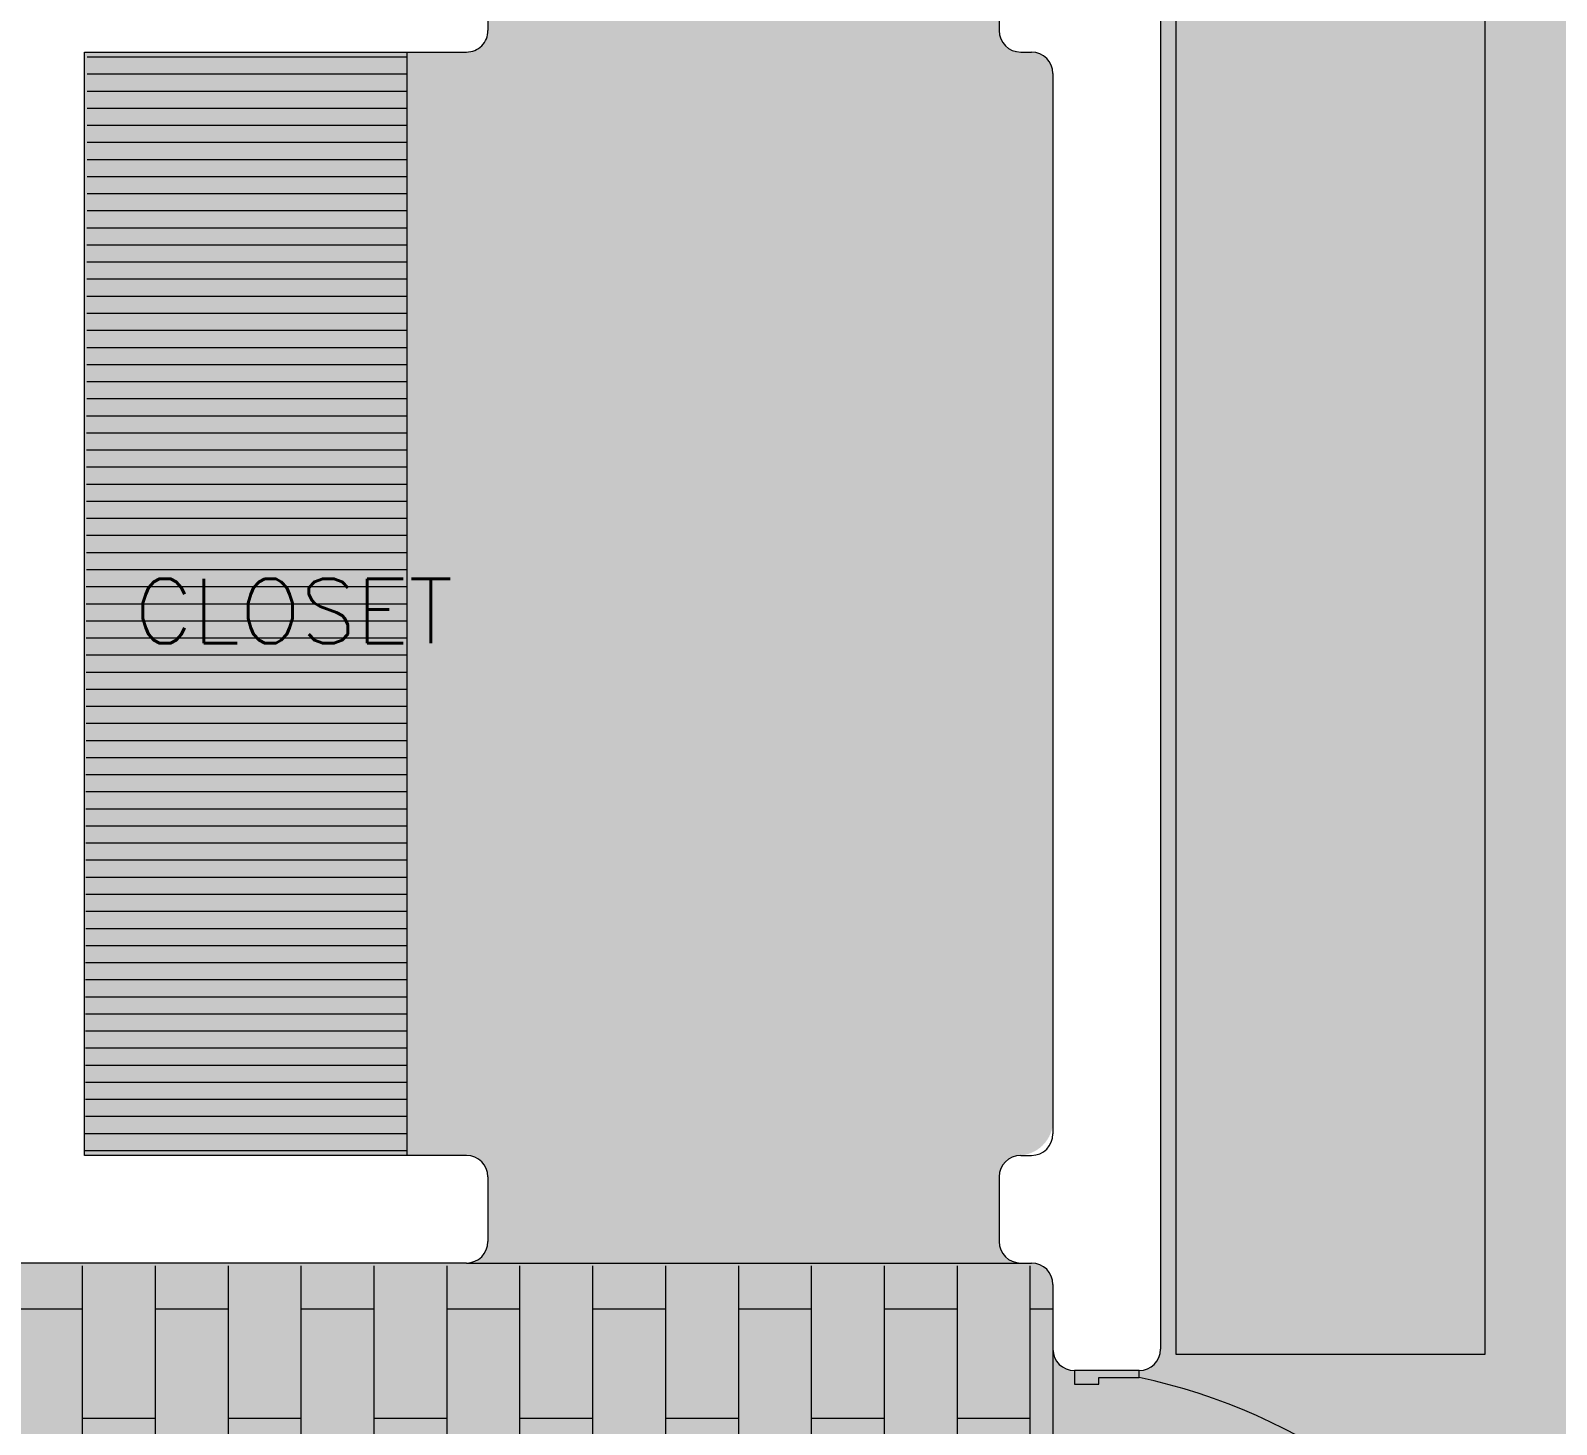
# Model space of a CAD drawing. Header units: metres. Extents: x 113 to 2416, y -346 to 476.
# Drawn here: x 140.867 to 143.703, y -149.408 to -146.818 of the extents above; entities that cross this region are included whole.
import ezdxf

# ---------------------------------------------------------------- set-up
doc = ezdxf.new("R2010")
doc.units = ezdxf.units.M
doc.linetypes.add('0', pattern=[0])
doc.layers.get('0').update_dxf_attribs({"color": 250, "linetype": '0', "lineweight": 20})
for name, color, linetype, lineweight in [('A-DOOR', 35, 'Continuous', 5), ('A-WALL', 250, 'Continuous', 20), ('baños', 140, 'Continuous', 0), ('closets', 253, 'Continuous', 0), ('MOBILIARIOS', 252, 'Continuous', 0), ('piso', 253, 'Continuous', 0), ('SE-3', 253, 'Continuous', 5), ('textos', 7, 'Continuous', 0)]:
    doc.layers.add(name, color=color, linetype=linetype, lineweight=lineweight)
doc.layers.add('hatch piso', color=253, linetype='Continuous', lineweight=0, transparency=0.7)
doc.styles.get("Standard").update_dxf_attribs({"font": 'arial.ttf', "height": 0.1875})

# ---------------------------------------------------------------- blocks, each defined once
blk = doc.blocks.new('puerta 1.00')
at = {"layer": 'A-DOOR'}
for p, q in [((-0.1499909777825792, -0.01249999999998863), (-0.9369131065861893, -0.3949003899592327)), ((-0.1376018300305759, -0.03799499105906534), (-0.1499909777825792, -0.01249999999998863)), ((-0.1376018300305759, -0.03799499105906534), (-0.9245239588341292, -0.4203953810183521)), ((-0.8945933787151716, -0.3743353558235185), (-0.8995626804436938, -0.3641092849366885)), ((-0.8776654875668441, -0.3661093421694943), (-0.8826347892953663, -0.3558832712826359)), ((-0.9369131065861893, -0.3949003899592185), (-0.9245239588341292, -0.4203953810182952)), ((-0.8652763398148409, -0.391604333228571), (-0.8603070380863755, -0.4018304041154153)), ((-0.8822042309632252, -0.3998303468828937), (-0.8772349292346462, -0.4100564177697379))]:
    blk.add_line(p, q, dxfattribs=at)
for points in [[(-0.08000000000000003, 0), (-0.07999999999977266, -0.02502577938815875), (-0.1250000000001364, -0.02502577938815875), (-0.1250000000001364, -0.01249999999998863), (-0.2000000000002728, -0.01249999999998863), (-0.2000000000002728, 0), (-0.08000000000000003, 0)], [(-0.08000000000000003, -0.949999999999676), (-0.07999999999977266, -0.9249742206115172), (-0.1250000000001364, -0.9249742206115172), (-0.1250000000001364, -0.9374999999996874), (-0.2000000000002728, -0.9374999999996874), (-0.2000000000002728, -0.949999999999676), (-0.08000000000000003, -0.949999999999676)]]:
    blk.add_lwpolyline(points, dxfattribs=at)
blk.add_arc((0.0366406024470507, 0.1601847667154885), 1.12290276596214, 211.1335814021241, 257.8342745107439, dxfattribs=at)
for points in [[(-0.8982293876285894, -0.3641570476290497), (-0.9032723932726299, -0.3641552480922314), (-0.9120053357341931, -0.3591091255589873), (-0.9170452244890726, -0.3503725840241714), (-0.9170416254155498, -0.3402865727359341), (-0.9119955028824052, -0.3315536302744846), (-0.9032589613473192, -0.3265137415195056), (-0.8931729500592382, -0.3265173405931563), (-0.8844400075977319, -0.3315634631261162), (-0.8794001188427956, -0.3403000046612163), (-0.8794037179163752, -0.3503860159494536), (-0.8844498404495198, -0.3591189584108889), (-0.8931863819846058, -0.3641588471658821), (-0.8982293876285894, -0.3641570476290497)], [(-0.8616537628267338, -0.4394241479959078), (-0.8666967684707743, -0.4394223484592317), (-0.8754297109322806, -0.4343762259259734), (-0.8804695996872169, -0.4256396843908874), (-0.8804660006136942, -0.4155536731029486), (-0.8754198780805496, -0.4068207306414706), (-0.8666833365455204, -0.4017808418864917), (-0.8565973252574395, -0.4017844409598581), (-0.8478643827958763, -0.4068305634931022), (-0.8428244940409968, -0.4155671050282024), (-0.8428280931145196, -0.4256531163161554), (-0.8478742156476073, -0.4343860587779034), (-0.8566107571826933, -0.4394259475325839), (-0.8616537628267338, -0.4394241479959078)]]:
    blk.add_open_spline(points, degree=2, dxfattribs=at)
blk = doc.blocks.new('PL BASE 1N NASAS 09')
at = {"layer": 'closets', "transparency": 33554687}
h = blk.add_hatch(dxfattribs=at)
h.set_pattern_fill('LINE', color=256, scale=0.01, angle=180)
h.set_pattern_definition([(180, (-436.9754631378418, -2859.174240221053), (-3.888253587292846e-18, -0.03175), [])])
h.paths.add_polyline_path([(-100.8257196080877, -37.49971880325221), (-100.8294827593674, -39.54971880325272), (-100.2310827593679, -39.54971880325255), (-100.2310827593677, -37.49971880325295)])
at = {"layer": 'A-WALL'}
for p, q in [((-98.83107123374128, -35.48971880325276), (-98.83107123374128, -39.90971880325301)), ((-100.0810712337409, -37.38971880325266), (-100.0810712337409, -37.4597188032527)), ((-99.13107123374101, -37.38971880325264), (-99.13107123374101, -37.45971880325273)), ((-100.8310489284462, -37.49971880325273), (-100.1210712337409, -37.49971880325273)), ((-100.8310489284457, -39.54971880325277), (-100.831048928446, -37.49971880325273)), ((-99.10107123374101, -37.49971880325273), (-99.10107123374098, -37.49971880325273)), ((-99.091071233741, -37.49971880325273), (-99.071071233741, -37.49971880325273)), ((-99.03107123374099, -37.53971880325273), (-99.03107123374099, -39.50971880325353)), ((-100.1210712337409, -39.54971880325277), (-100.8310489284457, -39.54971880325272)), ((-99.09107123374127, -39.54971880325371), (-99.07107123374062, -39.54971880325353)), ((-100.0810712337409, -39.58971880325277), (-100.0810712337409, -39.70971880325271)), ((-99.13107123374091, -39.58971880325367), (-99.13107123374101, -39.7097188032518)), ((-100.1210712337409, -39.7497188032527), (-103.9410489284456, -39.74971880325282)), ((-99.09107123374184, -39.74971880325183), (-99.07107123374027, -39.74971880325225)), ((-99.0310712337411, -39.78971880325225), (-99.0310712337411, -39.90971880325301)), ((-98.87107123374129, -39.94971880325301), (-98.9910712337411, -39.94971880325301))]:
    blk.add_line(p, q, dxfattribs=at)
for centre, start, end in [((-100.1210712337409, -37.45971880325273), 270, 4.071109992273302e-11), ((-99.091071233741, -37.45971880325273), 180, 270), ((-99.071071233741, -37.53971880325273), 0, 90), ((-99.071071233741, -39.50971880325353), 270.0000000005309, 0), ((-100.1210712337409, -39.58971880325277), 0, 89.99999999999582), ((-99.0910712337409, -39.58971880325371), 90.00000000052923, 179.9999999999476), ((-100.1210712337409, -39.70971880325271), 270.0000000000017, 0), ((-99.091071233741, -39.70971880325183), 179.9999999999525, 269.999999998799), ((-99.07107123374111, -39.78971880325225), 0, 89.99999999879614), ((-98.9910712337411, -39.90971880325301), 180, 270), ((-98.87107123374129, -39.90971880325301), 270, 0)]:
    blk.add_arc(centre, 0.04, start, end, dxfattribs=at)
at = {"layer": 'closets', "transparency": 33554687}
blk.add_line((-100.2310827593676, -39.54971880325277), (-100.231082759368, -37.49971880325273), dxfattribs=at)
at = {"layer": 'piso'}
for p, q in [((-100.1210712337409, -39.7497188032527), (-99.091071233741, -39.74971880325183)), ((-99.0310712337411, -39.90971880325301), (-99.03107123374127, -40.93971880325297))]:
    blk.add_line(p, q, dxfattribs=at)
at = {"layer": 'A-DOOR', "rotation": 180}
blk.add_blockref('puerta 1.00', (-99.07107123374143, -40.899718803253), dxfattribs=at)
at = {"layer": 'textos', "insert": (-98.73964536563915, -38.59820111167011), "char_height": 0.15, "width": 3.404876511770499, "attachment_point": 9}
blk.add_mtext('\\pxqc;{\\Fromans|c0;\\H0.8x;CLOSET\\H1.25x; }', dxfattribs=at)
blk = doc.blocks.new('PL MUEBLES 1N NASAS 09')
at = {"layer": 'hatch piso'}
h = blk.add_hatch(dxfattribs=at)
h.set_pattern_fill('AR-BRSTD', color=256, scale=0.002, angle=-90.00000000000001)
h.set_pattern_definition([(270, (-8.745879547549919, 232.0100725299206), (0.1354836, -2.178742458197296e-17), []), (0, (-8.745879547549919, 232.0100725299206), (0.1354836, 0.2032), [0.1354836, -0.1354836])])
edge = h.paths.add_edge_path()
edge.add_line((62.33047333544064, 47.14807486002906), (63.23047333544037, 47.14807486002911))
edge.add_line((63.23047333544037, 47.14807486002911), (63.23047333544059, 48.44807486002907))
edge.add_line((63.23047333544059, 48.44807486002907), (56.53309564073618, 48.44807486002884))
edge.add_line((56.53309564073618, 48.44807486002884), (56.53309564073629, 48.27307486002911))
edge.add_line((56.53309564073629, 48.27307486002911), (56.38309564073631, 48.27307486002911))
edge.add_line((56.38309564073631, 48.27307486002911), (56.38309564073633, 48.45357486002917))
edge.add_line((56.38309564073633, 48.45357486002917), (54.58787718628311, 48.45357486002946))
edge.add_line((54.58787718628311, 48.45357486002946), (54.58787718628315, 46.94807486002907))
edge.add_line((54.58787718628315, 46.94807486002907), (55.82569395206997, 46.94807486002912))
edge.add_arc((55.87547333544112, 46.99728881121364), 0.07000000000002685, 180.0000000000116, 224.6727403341577, ccw=False)
edge.add_line((55.80547333544109, 46.99728881121362), (55.80547333544109, 47.10728881121358))
edge.add_arc((55.8754733354411, 47.10728881121359), 0.07000000000000739, 90.00000000001171, 180.0000000000116, ccw=False)
edge.add_line((55.87547333544109, 47.1772888112136), (55.9854733354411, 47.1772888112136))
edge.add_arc((55.98547333544109, 47.10728881121359), 0.07000000000000739, -1.1709744285326451e-11, 89.9999999999884, ccw=False)
edge.add_line((56.05547333544109, 47.10728881121358), (56.05547333544109, 46.99728881121362))
edge.add_arc((55.98547333544108, 46.9972888112136), 0.0700000000000145, -44.67274033409598, 1.750777300912887e-11, ccw=False)
edge.add_line((56.03525271881227, 46.94807486002915), (59.0256939700979, 46.94807486002929))
edge.add_arc((59.07547333674199, 46.99728882813308), 0.07000000000004498, 179.9999999999884, 224.6727598081308, ccw=False)
edge.add_line((59.00547333674194, 46.99728882813309), (59.00547333674194, 47.10728882813305))
edge.add_arc((59.07547333674194, 47.10728882813305), 0.06999999999999318, 90, 180, ccw=False)
edge.add_line((59.07547333674194, 47.17728882813304), (59.18547333674195, 47.17728882813304))
edge.add_arc((59.18547333674195, 47.10728882813305), 0.06999999999999318, 0, 90, ccw=False)
edge.add_line((59.25547333674194, 47.10728882813305), (59.25547333674194, 46.99728882813309))
edge.add_arc((59.18547333674189, 46.99728882813309), 0.07000000000005002, -90, 0, ccw=False)
edge.add_line((59.18547333674189, 46.92728882813304), (59.07547333674199, 46.92728882813304))
edge.add_arc((59.07547333674199, 46.99728882813307), 0.0700000000000287, 229.9947977251994, 270, ccw=False)
edge.add_line((59.03047333544123, 46.94366980275089), (59.03047333544112, 44.97199442516524))
edge.add_arc((59.07547333674192, 44.91837539978317), 0.0699999999999629, 89.9999999999884, 130.0052022748909, ccw=False)
edge.add_line((59.07547333674194, 44.98837539978314), (59.18547333674195, 44.98837539978314))
edge.add_arc((59.18547333674195, 44.91837539978314), 0.06999999999999318, 0, 90, ccw=False)
edge.add_line((59.25547333674194, 44.91837539978314), (59.25547333674194, 44.80837539978319))
edge.add_arc((59.18547333674189, 44.80837539978319), 0.07000000000005002, -90, 0, ccw=False)
edge.add_line((59.18547333674189, 44.73837539978314), (59.07547333674199, 44.73837539978314))
edge.add_arc((59.07547333674198, 44.80837539978323), 0.07000000000009265, 229.9947977250752, 270.0000000000116, ccw=False)
edge.add_line((59.03047333544106, 44.7547563744011), (59.03047333544089, 41.1719944251663))
edge.add_arc((59.07547333674065, 41.11837539978324), 0.07000000000005885, 90.00000000001751, 130.0052022737088, ccw=False)
edge.add_line((59.07547333674063, 41.1883753997833), (59.18547333674053, 41.1883753997833))
edge.add_arc((59.18547333674053, 41.11837539978325), 0.07000000000005002, 0, 90, ccw=False)
edge.add_line((59.25547333674058, 41.11837539978325), (59.25547333674058, 41.00837539978329))
edge.add_arc((59.18547333674059, 41.00837539978329), 0.06999999999999318, -90, 0, ccw=False)
edge.add_line((59.18547333674059, 40.9383753997833), (59.07547333674057, 40.9383753997833))
edge.add_arc((59.07547333674057, 41.00837539978329), 0.06999999999999318, 180, 270, ccw=False)
edge.add_line((59.00547333674058, 41.00837539978329), (59.00547333674058, 41.11837539978325))
edge.add_arc((59.07547333674064, 41.11837539978322), 0.07000000000005713, 149.8480530798668, 179.9999999999767, ccw=False)
edge.add_line((59.01494459063377, 41.15353604390046), (56.03909236191515, 41.15353604390057))
edge.add_arc((55.98547333544103, 41.10853604390083), 0.07000000000006618, 2.9103830456733704e-11, 40.005200884535725, ccw=False)
edge.add_line((56.05547333544109, 41.10853604390087), (56.05547333544109, 40.99853604390091))
edge.add_arc((55.9854733354411, 40.99853604390091), 0.06999999999999318, -90, 0, ccw=False)
edge.add_line((55.9854733354411, 40.92853604390092), (55.87547333544109, 40.92853604390092))
edge.add_arc((55.87547333544109, 40.99853604390091), 0.06999999999999318, 180, 270, ccw=False)
edge.add_line((55.80547333544109, 40.99853604390091), (55.80547333544109, 41.10853604390087))
edge.add_arc((55.87547333544116, 41.10853604390083), 0.07000000000006423, 139.9947991154644, 179.9999999999709, ccw=False)
edge.add_line((55.82185430896703, 41.15353604390057), (50.43629332391805, 41.15353604390077))
edge.add_arc((50.38267429744407, 41.10853604390091), 0.07000000000003498, -3.490185918053612e-11, 40.005200884686076, ccw=False)
edge.add_line((50.4526742974441, 41.10853604390087), (50.4526742974441, 40.99853604390091))
edge.add_arc((50.38267429744411, 40.99853604390091), 0.06999999999999318, -90, 0, ccw=False)
edge.add_line((50.38267429744411, 40.92853604390092), (50.2726742974441, 40.92853604390092))
edge.add_arc((50.2726742974441, 40.99853604390091), 0.06999999999999318, 180, 270, ccw=False)
edge.add_line((50.2026742974441, 40.99853604390091), (50.2026742974441, 41.10853604390087))
edge.add_arc((50.27267429744415, 41.10853604390086), 0.07000000000005002, 139.9947991152424, 179.9999999999942, ccw=False)
edge.add_line((50.21905527097022, 41.1535360439008), (46.43047333544075, 41.15353604390094))
edge.add_line((46.43047333544075, 41.15353604390094), (46.43047333544064, 40.95353604390095))
edge.add_line((46.43047333544064, 40.95353604390095), (44.33047333544016, 40.95353604390101))
edge.add_line((44.33047333544016, 40.95353604390101), (44.33047333544033, 39.35357486002907))
edge.add_line((44.33047333544033, 39.35357486002907), (47.83047333544033, 39.35357486002907))
edge.add_line((47.83047333544033, 39.35357486002907), (47.83047333544062, 38.95357486002915))
edge.add_line((47.83047333544062, 38.95357486002915), (62.33047333543995, 38.95357486002904))
edge.add_line((62.33047333543995, 38.95357486002904), (62.33047333544064, 47.14807486002906))
at = {"layer": 'MOBILIARIOS'}
blk.add_lwpolyline([(64.03342114036076, 48.28426872272546), (64.03342114036076, 51.28578605757563), (63.45870751432011, 51.28578605757563), (63.45870751432011, 48.28426872272546)], close=True, dxfattribs=at)
at = {"layer": 'baños'}
blk.add_blockref('PL BASE 1N NASAS 09', (162.2615445691817, 88.20329366328178), dxfattribs=at)

msp = doc.modelspace()

# ---------------------------------------------------------------- hatches: boundary and pattern name
at = {"layer": 'SE-3', "true_color": 0xffc78f, "transparency": 33554483}
h = msp.add_hatch(color=31, dxfattribs=at)
h.dxf.hatch_style = 1
edge = h.paths.add_edge_path()
edge.add_arc((141.6770649727962, -146.7480515881144), 0.04000000000038995, 4.484606009819174, 89.99999999947079, ccw=False)
edge.add_line((141.716942507909, -146.7449239383014), (141.7170649727965, -146.8180515881141))
edge.add_arc((141.6770649727966, -146.8180515881142), 0.03999999999996362, -90.00000000004081, 4.0813574742060155e-11, ccw=False)
edge.add_line((141.6770649727966, -146.8580515881142), (142.7055685990028, -146.8580235891332))
edge.add_arc((142.7070649727962, -146.8180515881144), 0.03999999999977599, 179.9999999996743, 267.85610217854503, ccw=False)
edge.add_line((142.6670649727964, -146.8180515881141), (142.6670649727964, -146.7480515881141))
edge.add_arc((142.7070649727964, -146.7480515881141), 0.04000000000002046, 90.0000000016692, 179.9999999999593, ccw=False)
edge.add_line((142.7070649727953, -146.7080515881141), (142.7270649727964, -146.7080515881141))
edge.add_arc((142.7270649727963, -146.6680515881141), 0.03999999999999204, 270.0000000000407, 360.0000000000407)
edge.add_line((142.7670649727963, -146.6680515881141), (142.7670649287172, -144.8479922051038))
edge.add_arc((142.7270649727965, -144.8480515881141), 0.04000000000000435, 0.08505992798516075, 90)
edge.add_line((142.7270649727965, -144.8080515881141), (142.6970649727963, -144.8080515881141))
edge.add_arc((142.6973444494415, -144.7774548938469), 0.03059797063990084, 171.7259264450495, 269.47666284513264, ccw=False)
edge.add_line((142.6670649727964, -144.7730515881142), (142.6670649727964, -144.6480515881141))
edge.add_arc((142.7070649727964, -144.6480515881141), 0.03999999999999204, 94.45464416632188, 180, ccw=False)
edge.add_line((142.703958176682, -144.6081724229034), (141.6770649727952, -144.6080515880597))
edge.add_arc((141.6770649727951, -144.6480515880597), 0.04000000000007731, 1.6291323845507577e-10, 89.9999999999186, ccw=False)
edge.add_line((141.7170649727952, -144.6480515880596), (141.7170649727967, -144.7680515881141))
edge.add_arc((141.6770649727941, -144.7680515881116), 0.04000000000255, 270.00000000162845, 359.999999996336, ccw=False)
edge.add_line((141.6770649727953, -144.8080515881141), (141.0370872780915, -144.8080515881142))
edge.add_arc((141.0370872780915, -144.8780515881141), 0.06999999999999318, 90, 180)
edge.add_line((140.9670872780915, -144.8780515881141), (140.9670872780915, -145.3280515881141))
edge.add_line((140.9670872780915, -145.3280515881141), (140.9670872780915, -146.6380515881144))
edge.add_arc((141.0370872780915, -146.6380515881144), 0.06999999999999318, 180, 270)
edge.add_line((141.0370872780915, -146.7080515881144), (141.6770649727965, -146.708051588114))
h = msp.add_hatch(color=31, dxfattribs=at)
h.dxf.hatch_style = 1
edge = h.paths.add_edge_path()
edge.add_arc((148.1770649727983, -144.8480515881108), 0.03999999999632564, 359.999999994789, 450.0000000025648)
edge.add_line((148.1770649727965, -144.8080515881145), (147.2320649727965, -144.8080515881144))
edge.add_arc((147.232064972797, -144.7680515881138), 0.04000000000053205, 180.0000000003257, 269.9999999992672, ccw=False)
edge.add_line((147.1920649727965, -144.7680515881141), (147.1920649727965, -144.6480515881141))
edge.add_arc((147.2320649727965, -144.6480515881142), 0.04000000000002046, 90, 179.9999999999186, ccw=False)
edge.add_line((147.2320649727965, -144.6080515881141), (143.9526611240941, -144.6080560308155))
edge.add_arc((143.9512829835188, -144.6495888055005), 0.04155563312573855, -11.015284104136413, 88.09950868545718, ccw=False)
edge.add_line((143.992073005995, -144.6575288754542), (143.9920530804223, -144.7690269078125))
edge.add_arc((143.9520649727965, -144.7680515881142), 0.04000000000003963, 270.0000000000407, 358.6028189726083, ccw=False)
edge.add_line((143.9520649727966, -144.8080515881143), (143.0070649727961, -144.8080515881142))
edge.add_arc((143.0070649727961, -144.8480515881142), 0.03999999999999204, 89.99999999995929, 180)
edge.add_line((142.9670649727962, -144.8480515881142), (142.9670649727962, -149.2680515881144))
edge.add_arc((142.9270649727961, -149.2680515881144), 0.04000000000002046, 274.15964229370377, 359.9999999999593, ccw=False)
edge.add_line((142.9299664006273, -149.3079462207928), (142.8050126771826, -149.3079989044538))
edge.add_arc((142.8070649727958, -149.2680515881149), 0.03999999999949056, 179.9999999993079, 267.0590117792732, ccw=False)
edge.add_line((142.7670649727963, -149.2680515881144), (142.7670649727962, -150.2580515881144))
edge.add_line((142.7670649727962, -150.2580515881144), (142.9289280145935, -150.2580949982292))
edge.add_arc((142.9270649727961, -150.2980515881144), 0.04000000000000582, 4.0813574742060155e-11, 87.3304234069904, ccw=False)
edge.add_line((142.9670649727961, -150.2980515881144), (142.9670649727961, -150.3680515881142))
edge.add_arc((143.0070649727961, -150.3680515881142), 0.03999999999999204, 179.9999999999593, 270.0000000000407)
edge.add_line((143.0070649727961, -150.4080515881142), (143.1021138506594, -150.4080515881141))
edge.add_arc((143.1021138506599, -150.448051588114), 0.03999999999996362, -4.069988790433854e-11, 90.00000000069213, ccw=False)
edge.add_line((143.1421138506599, -150.4480515881141), (143.1421138506599, -150.6180515881142))
edge.add_arc((143.1021138506599, -150.6180515881141), 0.04000000000002046, 270, 359.9999999999186, ccw=False)
edge.add_line((143.1021138506599, -150.6580515881141), (147.1816376885989, -150.6580497026213))
edge.add_arc((147.1820260646941, -150.618051588116), 0.03999999999962469, 179.9999999994708, 269.4436834809396, ccw=False)
edge.add_line((147.1420260646944, -150.6180515881156), (147.1420260646944, -150.4480515880675))
edge.add_arc((147.1820260646945, -150.4480515880676), 0.04000000000002046, 90.00000000085493, 179.9999999999186, ccw=False)
edge.add_line((147.1820260646939, -150.4080515880675), (148.177064972796, -150.4080515880676))
edge.add_arc((148.1770649727959, -150.3680515880675), 0.04000000000002046, 270.0000000000814, 359.9999999999186)
edge.add_line((148.217064972796, -150.3680515880676), (148.2170649727963, -149.448051588115))
edge.add_arc((148.2570649727963, -149.4480515881149), 0.03999999999999204, 90.64327949438461, 180.0000000000407, ccw=False)
edge.add_line((148.2566158884237, -149.4080541091541), (148.3770649727961, -149.4080515881136))
edge.add_arc((148.3770649727939, -149.4480515881159), 0.04000000000226578, 1.3434942047751974e-09, 89.9999999967431, ccw=False)
edge.add_line((148.4170649727961, -149.4480515881149), (148.4170649727964, -145.7680515881137))
edge.add_arc((148.3770649727963, -145.7680515881137), 0.04000000000002046, 270, 359.9999999999593, ccw=False)
edge.add_line((148.3770649727963, -145.8080515881137), (148.2561956129802, -145.8080421396666))
edge.add_arc((148.2570649727976, -145.7680515881114), 0.04000000000229972, 180.0000000032569, 268.75463573184516, ccw=False)
edge.add_line((148.2170649727953, -145.7680515881137), (148.2170649727946, -144.8480515881144))
h = msp.add_hatch(color=31, dxfattribs=at)
h.dxf.hatch_style = 1
edge = h.paths.add_edge_path()
edge.add_arc((141.6770649727965, -148.9480515881143), 0.04000000000004889, 8.139977580867708e-11, 90, ccw=False)
edge.add_line((141.7170649727965, -148.9480515881142), (141.7170649727965, -149.0680515881141))
edge.add_arc((141.6770649727964, -149.0680515881141), 0.04000000000007731, 270.0000000000407, 359.99999999987784, ccw=False)
edge.add_line((141.6770649727964, -149.1080515881141), (142.7070649727956, -149.1080515881133))
edge.add_arc((142.7070649727964, -149.0680515881132), 0.04000000000002046, 180.0000000000407, 269.99999999877866, ccw=False)
edge.add_line((142.6670649727964, -149.0680515881133), (142.6670649727965, -148.9480515881151))
edge.add_arc((142.7073655283132, -148.9481683739758), 0.04030072473156171, 97.34228419711383, 179.8339646164646, ccw=False)
edge.add_arc((142.7022152330976, -148.8431071502861), 0.06509094882093791, 270.000000000025, 360.0000000000251)
edge.add_line((142.7673061819186, -148.843107150286), (142.7670649727964, -146.8980515881142))
edge.add_arc((142.7253991757863, -146.8988838343768), 0.04167410796085638, 1.144292482693979, 101.5360910091399)
edge.add_line((142.7170649727964, -146.8580515881142), (140.9670872780912, -146.8580515881144))
edge.add_line((140.9670872780912, -146.8580515881144), (140.9670872780913, -147.5280515881143))
edge.add_line((140.9670872780913, -147.5280515881143), (140.9670872780918, -148.9080515881144))
edge.add_line((140.9670872780918, -148.9080515881144), (141.6770649727965, -148.9080515881142))
h = msp.add_hatch(color=31, dxfattribs=at)
h.dxf.hatch_style = 1
edge = h.paths.add_edge_path()
edge.add_line((138.7670649740977, -150.4530876958267), (138.7670649740977, -150.5630876958266))
edge.add_arc((138.6970649740977, -150.5630876958267), 0.07000000000005002, -90.00000000002319, 2.319211489520967e-11, ccw=False)
edge.add_line((138.6970649740976, -150.6330876958267), (138.567064972797, -150.6301697347639))
edge.add_line((138.567064972797, -150.6301697347639), (138.5670649727969, -152.5859214323599))
edge.add_line((138.5670649727969, -152.5859214323599), (138.6970649740976, -152.5830034712971))
edge.add_arc((138.6897487256047, -152.6603197197901), 0.07766163643035366, 5.405663785709692, 84.59433621435488, ccw=False)
edge.add_line((138.7670649740977, -152.653003471297), (138.7670649740977, -152.763003471297))
edge.add_arc((138.6901307547507, -152.75606925195), 0.0772460840722058, 275.1502551374534, 354.84974486252366, ccw=False)
edge.add_line((138.6970649740976, -152.8330034712971), (138.5898052284228, -152.8330034712971))
edge.add_arc((138.5821873157356, -152.8023027259562), 0.03163176185726354, 241.4402714144968, 283.93559901357173, ccw=False)
edge.add_line((138.5670649727968, -152.8300855102342), (138.5670649727966, -156.3860083653048))
edge.add_line((138.5670649727966, -156.3860083653048), (138.6970649740963, -156.3830904042423))
edge.add_arc((138.6900994282356, -156.4600559501031), 0.07728010144141455, 5.171302059573293, 84.82869794051447, ccw=False)
edge.add_line((138.7670649740963, -156.4530904042423), (138.7670649740963, -156.5630904042423))
edge.add_arc((138.6970649740963, -156.5630904042423), 0.06999999999999318, 269.9999999999535, 359.9999999999535, ccw=False)
edge.add_line((138.6970649740963, -156.6330904042423), (138.5870649740963, -156.6330904042423))
edge.add_arc((138.5976229570193, -156.5525324213193), 0.08124690527041953, 187.4666657375544, 262.5333342625475, ccw=False)
edge.add_line((138.5170649740963, -156.5630904042424), (138.5170649740963, -156.4530904042423))
edge.add_arc((138.5870649740963, -156.4530904042423), 0.06999999999993634, 140.4428934203772, 180.0000000000233, ccw=False)
edge.add_line((138.5330956585257, -156.4085111155889), (135.5756839992709, -156.4080904042422))
edge.add_arc((135.5220649727939, -156.4530904042429), 0.07000000000288555, 4.653202267945744e-10, 40.00520088368472, ccw=False)
edge.add_line((135.5920649727968, -156.4530904042423), (135.5920649727968, -156.5630904042424))
edge.add_arc((135.5220649727968, -156.5630904042423), 0.06999999999999318, 269.99999999997675, 359.9999999999535, ccw=False)
edge.add_line((135.5220649727968, -156.6330904042423), (135.4120649727969, -156.6330904042423))
edge.add_arc((135.4120649727969, -156.5630904042422), 0.07000000000005002, 180.0000000001163, 269.9999999999535, ccw=False)
edge.add_line((135.3420649727968, -156.5630904042424), (135.3420649727968, -156.4530904042423))
edge.add_arc((135.4120649727972, -156.4530904042424), 0.07000000000033424, 139.9947991150779, 179.9999999999302, ccw=False)
edge.add_line((135.3584459463231, -156.4080904042422), (129.9728849612737, -156.408090404242))
edge.add_arc((129.9192659347976, -156.4530904042427), 0.07000000000219589, 2.559090717113577e-10, 40.005200884097576, ccw=False)
edge.add_line((129.9892659347998, -156.4530904042423), (129.9892659347998, -156.5630904042423))
edge.add_arc((129.9192659347998, -156.5630904042422), 0.07000000000005002, 270.00000000002325, 359.99999999993025, ccw=False)
edge.add_line((129.9192659347998, -156.6330904042423), (129.8092659347999, -156.6330904042423))
edge.add_arc((129.8092659347999, -156.5630904042422), 0.0700000000000216, 180.000000000093, 269.99999999997675, ccw=False)
edge.add_line((129.7392659347998, -156.5630904042424), (129.7392659347998, -156.4530904042423))
edge.add_arc((129.8092659348002, -156.4530904042424), 0.07000000000033424, 139.9947991148306, 179.9999999999302, ccw=False)
edge.add_line((129.7556469083264, -156.4080904042419), (125.9670649727965, -156.4080904042418))
edge.add_line((125.9670649727965, -156.4080904042418), (125.9670649727964, -156.5680904042423))
edge.add_arc((125.9270649727964, -156.5680904042423), 0.03999999999999204, -90.0000000001425, 0, ccw=False)
edge.add_line((125.9270649727963, -156.6080904042423), (125.8970649727964, -156.6080904042423))
edge.add_line((125.8970649727964, -156.6080904042423), (123.9170649727959, -156.6080904042422))
edge.add_arc((123.9170649727959, -156.6580904042422), 0.04999999999998295, 90, 180)
edge.add_line((123.8670649727959, -156.6580904042422), (123.8670649727959, -158.1580515881141))
edge.add_arc((123.9170649727958, -158.1580515881143), 0.04999999999984084, 179.9999999998046, 270.0000000000651)
edge.add_line((123.9170649727958, -158.2080515881141), (127.2970649727964, -158.2080515881141))
edge.add_arc((127.2970649727964, -158.2780515881141), 0.06999999999996476, -4.661160346586257e-11, 90.00000000002319, ccw=False)
edge.add_line((127.3670649727964, -158.2780515881141), (127.3670649727964, -158.6080515881141))
edge.add_line((127.3670649727964, -158.6080515881141), (129.8970649727962, -158.6080515881141))
edge.add_line((129.8970649727962, -158.6080515881141), (141.7970649727958, -158.6080515881142))
edge.add_arc((141.7970649727958, -158.5380515881142), 0.06999999999999318, 270, 360)
edge.add_line((141.8670649727958, -158.5380515881142), (141.8670649727965, -150.4480515881141))
edge.add_arc((141.9154869777542, -150.4515400967901), 0.04854750515631925, 89.62906660924722, 175.8793096474475, ccw=False)
edge.add_line((141.9158012725428, -150.4029936090109), (142.7270649727961, -150.4080515881141))
edge.add_arc((142.7270649727961, -150.3680515881141), 0.03999999999996362, 270, 359.9999999999592)
edge.add_line((142.7670649727961, -150.3680515881142), (142.7670649727963, -149.1480515881136))
edge.add_arc((142.7270649727963, -149.1480515881137), 0.03999999999999204, 8.142219984548223e-11, 89.99999999877866)
edge.add_line((142.7270649727972, -149.1080515881137), (141.6470649728039, -149.1080515881141))
edge.add_line((141.6470649728039, -149.1080515881141), (135.9166311710751, -149.108051588114))
edge.add_line((135.9166311710751, -149.108051588114), (135.9170872780922, -148.5080515881138))
edge.add_line((135.9170872780922, -148.5080515881138), (134.1170650019972, -148.5080515881145))
edge.add_line((134.1170650019972, -148.5080515881145), (134.1170650019973, -150.5680515881141))
edge.add_arc((134.0770650019973, -150.5680515881141), 0.04000000000002046, -90, 8.139977580867708e-11, ccw=False)
edge.add_line((134.0770650019973, -150.6080515881142), (135.3578156492979, -150.6080515881141))
edge.add_arc((135.4114649727969, -150.5630877127461), 0.07000000000011974, 180.0000000000698, 219.966610026027, ccw=False)
edge.add_line((135.3414649727968, -150.5630877127462), (135.3414649727968, -150.4530877127462))
edge.add_line((135.3414649727968, -150.4530877127462), (135.3578762848281, -150.408051588115))
edge.add_arc((135.4114649727969, -150.4530877127461), 0.07000000000003265, 90, 139.9561864307762, ccw=False)
edge.add_line((135.4114649727969, -150.3830877127461), (135.5214649727968, -150.3830877127461))
edge.add_arc((135.5214649727968, -150.4530877127461), 0.0700000000000216, 0.8566327745862736, 89.99999999997681, ccw=False)
edge.add_line((135.5914571492432, -150.4520411773688), (135.5914649727968, -150.5630877127461))
edge.add_arc((135.5380607346533, -150.5661000217497), 0.05348912653261866, -51.65605979924561, 3.2283935895642912, ccw=False)
edge.add_line((135.571244356168, -150.6080515881137), (138.5334459618235, -150.6080515881136))
edge.add_arc((138.58684230383, -150.5631326786394), 0.06977734423167939, 179.9630635770471, 220.0717447747377, ccw=False)
edge.add_line((138.5170649740977, -150.5630876958267), (138.5170649740977, -150.4530876958266))
edge.add_line((138.5170649740977, -150.4530876958266), (138.5334762719098, -150.408051588115))
edge.add_arc((138.5870649740976, -150.4530876958266), 0.06999999999987411, 89.99999999990689, 139.9562045206926, ccw=False)
edge.add_line((138.5870649740978, -150.3830876958267), (138.6970649740977, -150.3830876958267))
edge.add_arc((138.6970649740977, -150.4530876958267), 0.06999999999999318, 0, 90, ccw=False)

# ---------------------------------------------------------------- block references
msp.add_blockref('PL MUEBLES 1N NASAS 09', (79.53659163735574, -197.5616264481432))

doc.saveas('drawing.dxf')
